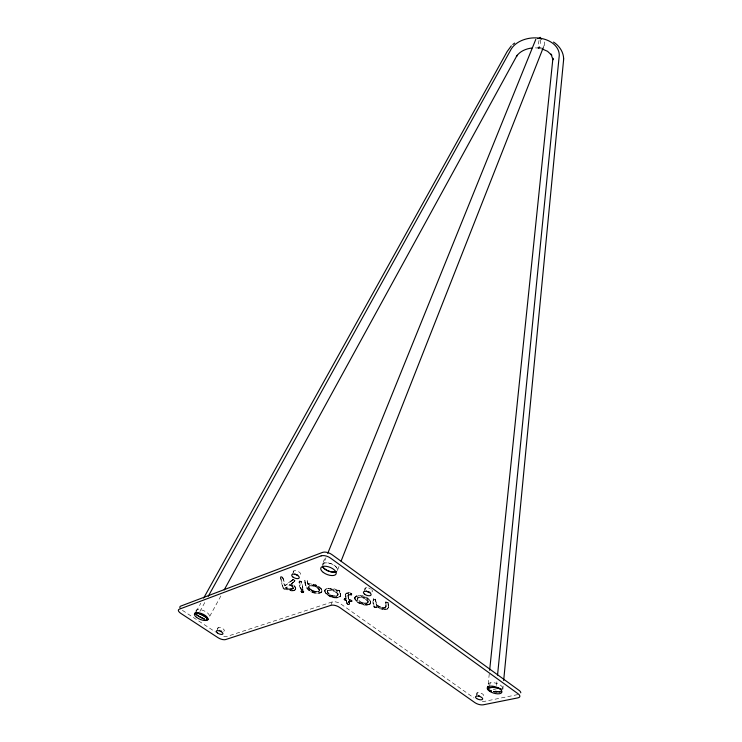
<?xml version="1.0" encoding="UTF-8"?>
<svg xmlns="http://www.w3.org/2000/svg" width="742" height="742" viewBox="0 0 742 742"><rect width="100%" height="100%" fill="white"/><g stroke="black" fill="none" stroke-linecap="round" stroke-linejoin="round"><path stroke-width="0.56" stroke-dasharray="3.71 2.78" d="M385.877 606.622L386.072 601.632L388.131 602.643L388.669 606.78L387.732 608.728M376.556 607.244L375.897 607.763L374.116 607.216C370.87 601.261 375.183 593.646 376.296 603.404C377.455 606.706 382.149 607.939 385.256 607.253L386.072 606.381L385.914 601.781M346.069 600.714L344.047 599.527L346.05 599.378L345.438 595.195L345.985 593.22C349.213 591.207 355.817 595.13 348.378 594.528L348.156 595.103L350.855 595.001M367.884 602.727L368.143 600.927C366.056 597.848 361.53 596.067 357.969 597.366L357.143 598.97L357.607 600.297C360.037 602.792 364.693 605.11 367.884 602.727L368.143 600.927M346.05 599.378L345.985 593.22M293.396 587.469L293.099 588.332L291.708 588.805L285.856 587.683L285.624 588.239L290.808 589.398L292.867 588.888L293.09 586.783L290.066 584.538L285.485 588.174L290.066 584.538M319.255 590.966L319.514 589.686C317.817 586.189 312.512 584.204 309.052 585.939C307.383 590.623 315.628 592.997 318.837 591.55L319.514 589.686M349.807 600.297C346.254 597.885 357.486 602.216 349.102 600.853C351.114 605.908 345.874 603.756 346.338 600.204M319.292 590.252C317.585 586.755 312.28 584.77 308.82 586.505L308.589 587.71M354.602 598.404C356.522 590.326 376.361 599.555 368.588 604.851C363.524 605.945 356.485 603.524 354.602 598.404L354.862 597.319M502.788 689.68L503.345 683.948M496.519 685.441L496.973 680.831M488.217 683.994L489.405 672.521M337.842 595.446L337.898 593.47C335.597 590.678 331.47 588.944 327.936 590.178L327.139 591.931C328.344 595.538 336.645 599.044 338.148 594.24M340.42 595.641C341.079 588.721 327.667 585.837 324.653 590.827C326.211 596.549 335.421 599.935 340.29 596.559L340.643 595.075C341.032 593.433 339.586 588.564 337.489 590.688C334.577 591.671 328.252 585.967 324.82 590.215C326.452 595.974 335.597 599.378 340.504 595.993L340.643 595.075M373.143 599.87L373.43 598.822M295.845 588.239C294.055 592.914 287.237 588.61 283.908 588.369L283.11 587.525L280.754 577.081C284.743 576.896 283.129 586.097 285.03 585.419C283.323 583.221 284.854 576.859 280.986 576.599L280.699 578.899L282.878 588.081L283.676 588.925C287.089 589.278 294.491 593.702 295.845 588.239L294.76 586.189L291.328 583.648L291.096 584.204L294.528 586.746L295.613 588.805M327.139 591.931L327.936 590.178M327.491 590.715L327.361 591.365C328.827 594.889 334.874 597.495 338.055 594.88M301.15 591.114C303.459 593.591 305.073 590.326 301.428 590.484C300.519 595.956 307.021 589.899 300.853 591.587M346.273 598.813C342.35 598.08 345.948 599.749 346.124 600.77L347.108 603.951L349.065 604.628L348.888 601.428L351.94 601.382L349.575 600.241L349.788 599.675M388.669 606.78L387.268 609.099L384.755 609.581L381.082 609.043L376.778 607.271L376.992 606.696L381.286 608.468L384.959 609.006L387.472 608.523L388.483 607.587M489.377 686.257L490.314 682.798M476.531 696.135L477.477 692.731M347.924 595.909L348.146 595.334L348.684 599.963L347.924 595.909L348.378 594.528M373.217 599.397L375.276 599.963L376.37 604.934L379.106 607.058L383.772 608.097L385.784 607.244L386.09 605.704M305.008 582.099C304.674 590.14 314.877 596.123 321.592 592.237L322.019 591.04C320.924 585.438 313.365 583.444 308.422 583.889M298.989 582.006L299.944 581.598L301.271 582.331C305.76 595.353 298.84 589.909 298.989 582.006L299.759 580.977L301.512 581.765L303.209 589.361L302.847 590.122M299.351 581.079L301.048 588.851L303.209 589.361M387.268 609.099L387.472 608.523M384.078 609.562L384.282 608.987M385.052 607.828L385.256 607.253M385.859 605.463L386.063 604.888M384.755 609.581L384.959 609.006M385.784 607.244L386.072 606.381M388.465 607.355L387.732 602.077M385.284 609.553L385.488 608.978M385.803 609.47L386.007 608.894M387.927 603.227L388.131 602.643M386.879 609.182L387.083 608.607M388.261 605.342L388.465 604.767M382.13 607.995L382.334 607.42M382.668 609.395L382.872 608.82M383.772 608.097L383.976 607.513M385.654 602.81L386.072 601.632M385.673 603.496L385.877 602.912M379.607 607.281L379.811 606.706M379.533 608.561L379.737 607.986M380.349 607.559L380.563 606.975M381.082 609.043L381.286 608.468M376.88 605.472L377.094 604.897M376.203 607.689L376.76 606.668L376.389 607.475M377.316 605.824L377.53 605.249M377.873 606.242L378.077 605.667M378.235 608.004L378.439 607.429M378.624 606.771L378.828 606.195M379.106 607.058L379.31 606.483M375.61 601.206L375.823 600.63M374.116 607.216L373.356 599.295M375.925 603.163L376.138 602.587M374.756 607.466L374.96 606.891L376.407 607.114M376.092 603.979L376.296 603.404M376.25 604.665L376.463 604.09M375.433 607.689L375.637 607.114M376.37 604.934L376.574 604.35M376.565 605.166L376.769 604.591M375.897 607.763L376.101 607.188M373.504 599.239L373.708 598.664M373.217 600.816L373.43 600.241M374.942 599.638L375.146 599.054M375.072 599.74L375.285 599.165M375.276 599.963L375.48 599.388M375.443 600.482L375.656 599.898M354.815 597.829C356.911 603.209 365.574 606.659 370.527 603.274L370.119 600.445M368.588 604.851L368.802 604.276M369.386 604.582L369.59 604.007M370.323 601.781L370.536 601.206M369.813 604.396L370.017 603.821M370.536 602.541L370.74 601.966M370.082 604.173L370.286 603.598M370.323 603.849L370.74 602.68M366.771 603.506L368.097 602.152M366.177 605.24L366.39 604.665M366.761 605.24L366.975 604.665M369.915 601.02L369.145 599.36M367.271 605.184L367.485 604.609M367.828 605.064L368.041 604.498M367.93 601.502L364.981 598.803L365.194 598.228M368.932 599.935L365.713 597.746L365.927 597.171M363.385 604.786L363.599 604.211M364.229 603.682L364.433 603.107L366.975 602.931M364.953 605.101L365.166 604.526M365.574 603.719L365.787 603.144M366.891 600.092L367.105 599.517M367.448 598.785L367.661 598.21M360.445 603.877L360.658 603.311M357.143 598.97L359.007 597.495L362.903 597.959L363.116 597.384M361.196 602.847L361.41 602.272L357.82 599.721L357.366 598.395M354.843 597.393L358.303 595.947L363.96 596.985L364.174 596.41M361.781 604.35L361.994 603.784M362.755 603.385L362.968 602.81L364.433 603.107M358.469 602.866L358.683 602.3M359.045 601.669L359.258 601.094M360.807 597.495L361.02 596.92M359.082 603.246L359.295 602.671M359.666 603.543L359.87 602.968M364.322 591.393L365.611 587.914M355.808 600.853L356.021 600.278M358.303 595.947L358.516 595.381M356.475 601.437L356.689 600.872M357.755 597.941L357.969 597.366M357.607 600.297L357.82 599.721M359.007 597.495L359.221 596.92M359.824 596.002L360.037 595.427M357.561 602.235L357.774 601.669M354.695 598.952L354.908 598.377M355.52 596.726L355.743 596.16M354.945 599.573L355.158 598.998M355.353 600.287L355.566 599.712M356.772 596.225L356.995 595.65M348.898 602.597L348.712 601.623L349.13 602.68L349.77 601.836L349.361 602.708M348.248 604.582L348.462 604.007M349.13 602.68L349.779 602.087M349.111 603.2L349.324 602.625M349.64 601.493L349.862 600.927M350.038 600.361L350.252 599.786M348.721 604.656L348.935 604.09M349.176 603.719L349.389 603.153M349.065 604.628L349.399 603.608M350.391 601.669L350.604 601.094M350.873 600.584L351.087 600.018M351.077 601.79L351.291 601.224M351.43 600.816L351.643 600.241M351.764 601.066L351.977 600.501M351.597 601.781L351.81 601.215M351.884 601.641L352.153 600.807M346.449 601.632L346.662 601.066M348.888 594.815L349.111 594.249M348.146 597.709L348.36 597.143M345.466 594.305L346.393 593.442L349.732 593.461L349.955 592.886M346.56 602.068L346.774 601.502M348.295 598.534L348.517 597.969M346.792 603.218L347.006 602.652M346.931 603.645L347.145 603.079M350.28 594.917L350.493 594.342M347.108 603.951L347.321 603.376M348.61 599.861L348.823 599.295M350.892 594.407L350.669 594.982C352.719 595.483 351.096 592.979 349.732 593.461M347.339 604.164L347.553 603.598M351.263 593.98L351.476 593.405M351.04 595.019L351.254 594.453M351.411 594.092L351.625 593.517M349.157 600.13L349.371 599.555M347.757 604.405L347.97 603.84M348.582 602.374L348.796 601.799M348.888 601.428L349.102 600.853M351.346 595.038L351.866 593.767M348.703 602.495L349.334 600.844M351.495 595.019L351.968 594.054M344.093 599.824L344.316 599.258M344.288 600.037L344.501 599.471M344.603 599.119L344.826 598.544M346.996 593.294L347.219 592.719M344.631 600.222L344.854 599.647M345.234 599.221L345.447 598.646M347.636 593.238L347.859 592.663M345.29 600.426L345.512 599.861M345.605 600.528L345.818 599.953M348.406 593.285L348.619 592.71M345.874 600.621L346.087 600.055M346.328 601.261L346.542 600.695M345.438 595.195L345.651 594.62M344.112 599.248L344.325 598.683M344.047 599.527L344.492 598.562M346.393 593.442L346.616 592.867M339.743 597.143L339.966 596.577M340.29 596.559L340.504 595.993M336.033 598.015L336.256 597.449M336.655 596.336L336.877 595.77M337.925 594.806L337.898 593.47M338.946 590.947L339.159 590.382M337.406 595.965L337.629 595.39M339.354 591.179L339.576 590.613M336.896 598.024L337.118 597.458M339.632 591.457L339.855 590.882M339.725 591.643L339.938 591.068M337.638 597.913L337.86 597.347M338.602 597.644L338.816 597.078M340.188 593.869L340.411 593.294M354.648 597.894L355.056 596.818M333.418 597.644L333.64 597.078M336.339 590.975L336.562 590.4M330.913 605.333L332.231 601.938A6.511 2.949 20.8 0 1 340.949 604.053L473.99 697.953M337.675 594.045L335.913 592.246L336.135 591.671M334.447 596.522L334.67 595.956M336.849 591.253L337.072 590.678M337.109 591.318L337.332 590.753M334.67 597.885L334.892 597.319M335.208 596.559L335.43 595.984M337.267 591.263L337.74 590.178M337.684 590.715L337.898 590.14M337.944 590.706L338.167 590.131M335.996 596.494L336.209 595.928M338.435 590.78L338.658 590.205M331.34 595.696L331.563 595.13M331.043 596.874L331.257 596.308M331.832 595.882L332.054 595.316M331.628 597.087L331.85 596.522M332.286 596.049L332.509 595.483M332.175 597.282L332.397 596.716M332.666 596.16L332.889 595.594M334.976 590.28L335.198 589.714M332.583 597.403L332.806 596.837M328.567 595.668L328.789 595.103M329.327 594.63L329.55 594.064M331.72 589.167L331.943 588.601M329.179 596.049L329.402 595.483M329.754 596.345L329.977 595.78M330.357 595.232L330.57 594.667M330.496 596.661L330.719 596.095M327.714 590.743L329.819 590.224L332.935 590.799L333.158 590.233M333.381 589.658L333.603 589.092M326.128 593.897L326.35 593.331M328.372 588.768L328.595 588.202M326.638 594.314L326.86 593.748M327.343 592.663L327.565 592.097M327.862 593.452L328.085 592.886M327.602 595.001L327.825 594.435M330.171 588.86L330.403 588.295M338.964 566.517L337.267 570.83L337.601 569.262C335.338 564.347 328.91 562.093 323.809 563.085L322.445 564.05L325.052 557.613M543.218 47.748L544.072 45.587M328.446 593.999L328.669 593.433M329.819 590.224L330.042 589.658M324.653 590.827L325.042 589.649M324.699 591.532L324.922 590.966M325.506 589.491L325.738 588.925M324.95 592.292L325.172 591.726M326.749 588.99L326.981 588.425M325.386 593.053L325.608 592.487M325.766 593.535L325.988 592.969M305.491 582.887L305.259 583.453L304.851 579.511C304.229 588.202 313.885 596.039 321.824 591.671L321.731 589.575M321.073 592.719L321.305 592.153M321.694 590.771L321.926 590.205M321.592 592.237L322.019 591.04M318.949 589.436L319.171 588.87M318.058 591.958L319.477 590.4M317.845 593.544L318.068 592.979M318.837 591.55L319.06 590.984M321.509 590.14L320.702 588.054M319.236 593.452L319.459 592.895M320.971 589.204L321.203 588.638M321.286 589.667L321.518 589.102M320.192 593.127L320.414 592.561M315.202 591.94L315.424 591.374L318.29 591.393M317.196 587.822L317.428 587.256M315.378 593.266L315.61 592.71M320.47 588.619L318.151 586.801L318.374 586.236M316.203 592.107L316.426 591.541M317.947 588.36L318.17 587.794M318.374 588.712L318.596 588.146M316.658 593.47L316.88 592.904M318.67 589.027L318.893 588.462M319.477 587.72L319.709 587.154M312.391 591.059L312.623 590.502L309.785 588.619L308.783 586.987M322.399 566.554L325.979 557.724M308.06 584.427L307.132 579.984L308.19 584.455L314.988 585.271L315.22 584.705M314.858 586.532L315.081 585.967M313.059 591.337L313.291 590.771L315.424 591.374M312.836 592.543L313.068 591.986M315.452 586.764L315.675 586.199M314.07 591.671L314.293 591.105M315.925 586.987L316.148 586.421M318.151 586.801L316.602 585.967L316.834 585.401M314.089 592.96L314.311 592.394M316.435 587.302L316.658 586.736M309.98 589.528L310.202 588.972M311.863 585.837L312.085 585.271M310.648 590.011L310.87 589.454M310.49 591.467L310.712 590.91M313.319 584.77L313.541 584.204M311.352 590.493L311.575 589.927M313.3 586.078L313.523 585.512M311.872 590.808L312.104 590.242M311.733 592.088L311.965 591.522M307.476 589.269L307.707 588.703M308.579 587.274L309.052 585.939M309.729 584.26L309.961 583.694M308.681 587.961L308.913 587.395M309.6 586.004L309.831 585.438M308.82 588.23L309.052 587.673M308.987 588.499L309.21 587.942M308.663 590.354L308.895 589.797M309.256 588.87L309.488 588.304M310.61 585.809L310.842 585.243M309.553 589.185L309.785 588.619M311.427 584.408L311.659 583.843M309.358 590.836L309.59 590.28M302.986 592.663L303.218 592.107M305.852 585.8L306.084 585.243M303.543 591.875L303.766 591.309M303.404 592.626L303.636 592.06M303.673 592.441L303.951 591.606M307.55 583.082L307.782 582.516M306.251 587.312L306.483 586.746M307.745 583.759L307.976 583.203M307.949 584.344L308.18 583.778M306.734 588.341L306.965 587.785M308.357 584.455L308.589 583.889M308.533 584.436L308.765 583.871M308.7 584.39L308.932 583.824M301.094 589.704L301.326 589.148M300.788 591.328L301.428 590.484M301.512 589.927L301.744 589.371M301.057 591.801L301.289 591.244M301.243 591.949L301.475 591.393M301.66 591.031L301.883 590.465M302.013 590.094L302.244 589.538M301.438 592.088L301.669 591.532M302.189 591.105L302.421 590.549M302.495 590.168L302.727 589.602M301.846 592.357L302.077 591.801M305.444 583.898L305.676 583.333M302.189 592.515L302.411 591.958M302.662 591.263L302.894 590.706M302.532 592.608L302.764 592.051M307.095 581.172L307.327 580.606M303.107 591.513L303.339 590.957M299.833 585.976L300.074 585.419M301.271 582.331L301.512 581.765M300.278 587.822L300.51 587.265M300.566 588.805L300.798 588.239M300.816 589.408L301.048 588.851M304.721 580.736L304.953 580.17M295.01 590.28L295.242 589.723M295.455 589.602L295.696 589.046M299.527 581.543L299.759 580.977M299.119 582.86L299.351 582.303M299.944 581.598L300.185 581.032M300.343 581.691L300.575 581.134M300.705 581.839L300.937 581.283M301.029 582.034L301.261 581.478M291.727 590.864L291.958 590.307M293.841 586.161L294.082 585.596M292.867 588.888L293.099 588.332M293.136 588.61L293.368 588.044M292.404 590.892L292.636 590.335M294.528 586.746L294.76 586.189M293.173 590.855L293.405 590.298M294.991 587.312L295.223 586.746M293.888 590.79L294.12 590.233M294.314 590.688L294.546 590.131M295.399 588.016L295.631 587.451M291.745 583.75L294.88 580.801L294.62 579.892L293.925 580.188L294.648 581.366L291.096 584.204M289.677 589.213L289.909 588.656M284.798 585.976L293.665 579.474M293.424 580.031L293.925 579.539M293.155 588.035L291.467 585.948L291.699 585.382M292.496 583.166L292.728 582.609M292.886 582.804L293.127 582.247M290.41 589.352L290.651 588.796M294.379 580.448L294.62 579.892M290.808 589.398L291.04 588.842M292.71 585.336L292.951 584.77M292.274 586.616L292.506 586.059M294.685 580.782L294.926 580.225M290.706 590.706L290.938 590.15M294.648 581.366L295.019 580.55M291.476 589.361L291.708 588.805M292.858 587.339L293.09 586.783M292.227 589.167L292.459 588.61M287.024 588.619L287.265 588.063M287.896 588.823L288.128 588.267M291.244 581.088L293.229 579.428L292.988 579.994M292.06 580.457L292.292 579.901M288.805 589.037L289.037 588.48M292.608 580.105L292.84 579.539M291.467 585.948L290.632 585.457L290.864 584.9M293.173 579.994L293.415 579.428M283.676 588.925L283.908 588.369M284.492 589.213L284.733 588.656M286.264 588.415L286.495 587.859M292.487 574.262L293.925 570.867M282.878 588.081L283.11 587.525M282.535 577.814L282.776 577.257M282.869 578.5L283.101 577.944M281.413 577.128L281.654 576.571M280.699 578.899L280.93 578.343M282.09 577.415L282.322 576.859M216.868 630.728L218.287 627.602M195.498 612.883L196.982 609.748M280.513 577.638L280.986 576.599M209.736 616.296L221.404 594.991M199.858 611.464L205.441 601.363M196.342 611.26L200.832 603.172M385.71 602.356L387.528 602.652M291.476 580.522L285.03 585.419M291.328 583.648L291.977 583.184M332.231 601.938L226.987 636.441A5.908 2.402 22.5 0 1 223.435 636.302M517.749 694.595L484.276 701.403A6.186 2.616 17.5 0 1 480.083 701.134M535.344 47.868L538.915 48.137M538.553 48.109L540.677 48.545M361.41 602.272L362.968 602.81M374.32 606.641L374.96 606.891M362.903 597.959L364.981 598.803M312.623 590.502L313.291 590.771M314.988 585.271L316.602 585.967M363.96 596.985L365.713 597.746M289.834 585.104L290.632 585.457M332.935 590.799L335.913 592.246M182.411 610.323L215.532 632.026M345.577 596.243L345.726 597.282M373.439 602.43L373.662 604.034M322.139 564.773A8.199 3.886 21.3 0 1 331.043 563.707A8.199 3.886 21.3 0 1 337.471 570.487M540.668 39.892A5.5 0.881 -81.7 0 1 539.471 46.996A5.5 0.881 -81.7 0 1 538.33 46.755A5.5 0.881 -81.7 0 1 539.239 39.586M544.229 41.932A5.324 4.517 23.4 0 1 542.912 46.857M541.261 47.599A5.324 4.517 23.4 0 1 535.576 45.837M371.77 589.825A4.053 1.901 20.2 0 1 371.89 591.968M364.981 589.797A4.053 1.901 20.2 0 1 368.245 587.952M368.644 588.054A4.053 1.901 20.2 0 1 370.156 588.656M370.787 589.027A4.053 1.901 20.2 0 1 371.056 589.213M293.248 572.305A4.007 1.855 21.9 0 1 297.728 571.294A4.007 1.855 21.9 0 1 299.916 575.087M477.078 694.735A3.738 1.586 17.5 0 1 477.56 692.713A3.738 1.586 17.5 0 1 482.235 693.789A3.738 1.586 17.5 0 1 483.172 696.135M217.842 628.771A3.562 1.456 22.6 0 1 221.719 628.112A3.562 1.456 22.6 0 1 223.602 631.266M195.851 611.111A7.234 2.987 23 0 1 204.022 610.805A7.234 2.987 23 0 1 208.808 616.843M496.194 690.088A7.624 3.302 17.2 0 1 493.226 689.197M488.19 684.347A7.624 3.302 17.2 0 1 494.793 682.918A7.624 3.302 17.2 0 1 502.519 687.231M502.705 687.611A7.624 3.302 17.2 0 1 502.668 689.012"/><path stroke-width="1.11" d="M503.67 680.497L563.493 60.955C564.486 53.35 559.793 46.032 553.532 42.071M563.54 60.306L563.54 59.397M563.549 58.803L563.549 57.904M497.548 675.072L559.245 55.622A25.08 17.808 -2.6 0 0 539.768 38.194A25.08 17.808 -2.6 0 0 511.312 48.907L208.242 596.308M490.258 690.719A7.587 2.078 6.9 0 0 491.492 691.099L487.893 689.374L487.986 686.285M489.646 670.23L552.929 58.247L552.938 59.74L551.028 54.083L551.788 55.288L547.531 51.3L541.734 48.768M341.088 561.119L543.218 47.748M327.714 553.43L535.817 39.335M224.186 589.918L517.137 55.26L516.404 56.513C519.706 51.281 525.985 48.731 531.912 48.017M203.642 598.126L507.157 51.532L511.303 45.856M512.833 44.474L514.642 43.101M487.744 688.576C491.807 686.331 497.084 687.713 501.267 689.123A7.587 2.078 6.9 0 0 500.767 688.901M335.885 571.776C331.294 572.759 326.35 570.784 323.122 567.491M494.153 691.646L499.718 691.869M206.434 619.709L208.066 619.347C204.903 615.86 200.164 613.486 195.508 612.799L195.22 613.282L197.363 615.359A7.225 1.391 27.3 0 1 196.973 612.929A7.225 1.391 27.3 0 1 206.248 617.483A7.225 1.391 27.3 0 1 205.988 619.598M198.114 615.832L204.514 619.116A7.225 1.391 27.3 0 1 203.429 618.68M336.673 571.386A8.199 3.886 21.3 0 1 329.151 571.303A8.199 3.886 21.3 0 1 322.482 566.545M202.826 618.42A7.225 1.391 27.3 0 1 199.004 616.417M198.411 616.055A7.225 1.391 27.3 0 1 197.864 615.702M501.332 691.59A7.587 2.078 6.9 0 1 499.069 691.915M496.964 691.924A7.587 2.078 6.9 0 1 493.486 691.535M489.701 690.505A7.587 2.078 6.9 0 1 488.765 690.06M488.106 689.606A7.587 2.078 6.9 0 1 491 687.491A7.587 2.078 6.9 0 1 500.21 688.687M539.684 38.185A5.5 0.881 -81.7 0 1 540.658 38.398M537.468 38.584A5.324 4.517 23.4 0 1 541.614 39.159M179.981 607.819A6.019 2.467 23.3 0 1 180.76 606.093L322.594 552.382A6.928 3.33 21.4 0 1 331.85 554.543L519.057 690.366A6.381 2.764 16.8 0 1 520.773 692.824M369.998 592.292A4.053 1.901 20.2 0 1 366.325 591.04M297.792 575.152A4.007 1.855 21.9 0 1 294.899 574.011M479.675 696.089A3.738 1.586 17.5 0 1 478.618 695.699M221.635 631.136A3.562 1.456 22.6 0 1 221.302 631.043M219.975 630.514A3.562 1.456 22.6 0 1 219.678 630.366M321.165 555.869L179.249 609.21A6.029 2.458 23.3 0 0 180.9 613.439L217.907 637.619A5.917 2.393 22.5 0 0 225.596 639.567L330.913 605.333A6.53 2.94 20.8 0 1 339.65 607.448L474.936 702.665A6.205 2.606 17.5 0 0 483.348 704.798L517.99 697.851A6.4 2.755 16.8 0 0 518.176 693.853L330.44 558.04A6.947 3.32 21.4 0 0 321.165 555.869M364.619 594.221A4.062 1.901 20.2 0 0 371.028 595.019A4.062 1.901 20.2 0 0 366.158 591.291A4.062 1.901 20.2 0 0 364.619 594.221M292.765 576.896A4.016 1.846 21.9 0 0 299.137 578.027A4.016 1.846 21.9 0 0 294.593 574.197A4.016 1.846 21.9 0 0 292.765 576.896M476.698 698.565A3.738 1.586 17.5 0 0 482.615 699.177A3.738 1.586 17.5 0 0 477.969 696.098A3.738 1.586 17.5 0 0 476.698 698.565M217.341 632.889A3.571 1.447 22.6 0 0 222.878 633.983A3.571 1.447 22.6 0 0 218.649 630.728A3.571 1.447 22.6 0 0 217.341 632.889M196.565 617.363A7.253 2.977 23 0 0 207.751 619.542A7.253 2.977 23 0 0 199.097 612.846A7.253 2.977 23 0 0 196.565 617.363M323.289 572.416A8.218 3.877 21.3 0 0 336.098 573.965A8.218 3.877 21.3 0 0 326.063 566.294A8.218 3.877 21.3 0 0 323.289 572.416M489.599 691.256A7.643 3.293 17.2 0 0 501.759 692.481A7.643 3.293 17.2 0 0 492.354 686.155A7.643 3.293 17.2 0 0 489.599 691.256"/></g></svg>
